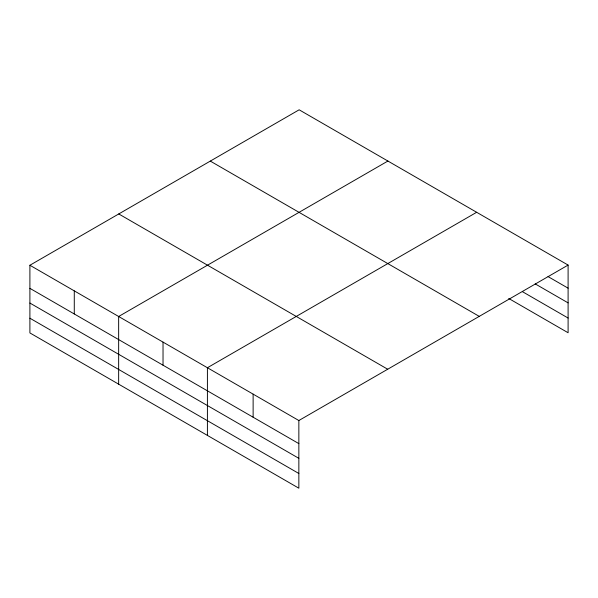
<?xml version="1.0" encoding="UTF-8"?>
<svg xmlns="http://www.w3.org/2000/svg" width="598" height="598" viewBox="0 0 598 598"><rect width="100%" height="100%" fill="white"/><g stroke="black" fill="none" stroke-linecap="round" stroke-linejoin="round"><path stroke-width="0.9" d="M298.851 458.33L298.851 420.529L29.9 265.25L29.9 332.922L298.851 488.2L298.851 458.33L29.9 303.051M508.741 298.477L568.1 332.75L568.1 265.078L299.149 109.8L29.9 265.25M387.908 161.041L118.651 316.492L118.651 384.163M476.658 212.283L207.409 367.733L207.409 435.404M298.851 420.529L568.1 265.078M548.045 276.59L568.1 288.169M535.21 283.893L568.1 302.88M522.375 291.637L568.1 318.039M210.302 161.101L479.245 316.372M118.755 213.949L387.698 369.228M29.9 288.341L298.851 443.619M29.9 318.211L298.851 473.489M253.126 394.127L253.126 417.217M163.03 342.116L163.03 365.199M74.279 290.875L74.279 313.957"/></g></svg>
